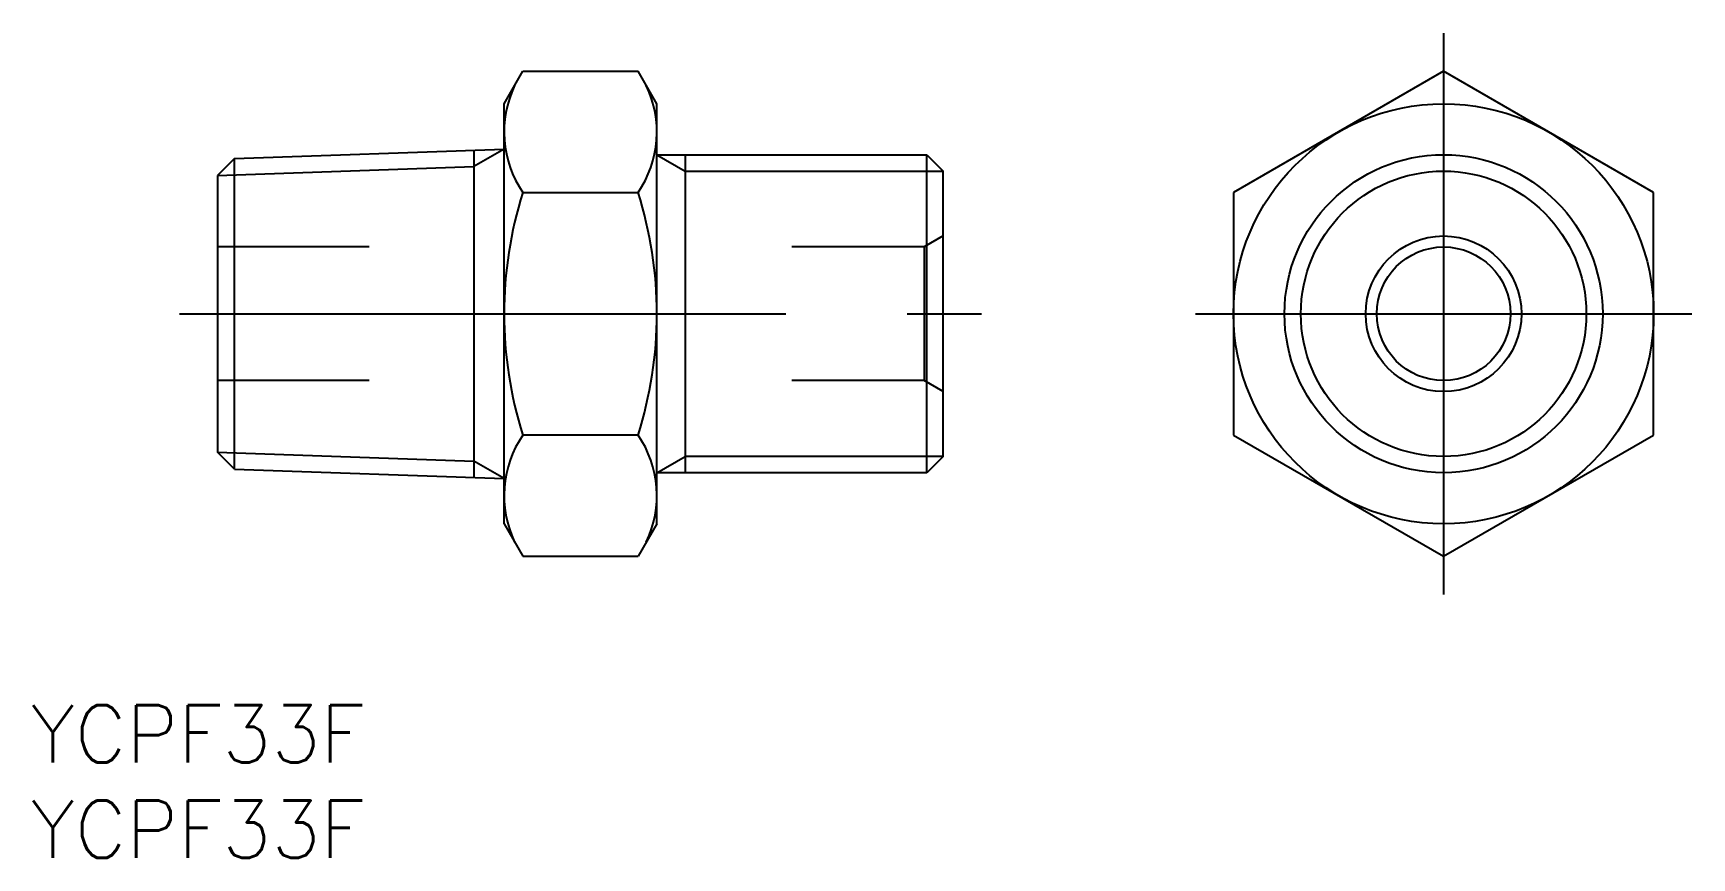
# Model space of a CAD drawing. Extents: x -73.9 to 13, y -28.5 to 14.7.
import ezdxf

# ---------------------------------------------------------------- set-up
doc = ezdxf.new("R2010")
doc.units = 0
doc.linetypes.add('CENTER', pattern=[50.8, 31.75, -6.35, 6.35, -6.35])
doc.linetypes.add('DASHED', pattern=[19.05, 12.7, -6.35])
doc.layers.get('0').update_dxf_attribs({"linetype": 'CONTINUOUS'})
doc.layers.add('CENTER', color=1, linetype='CENTER')
doc.styles.get("Standard").update_dxf_attribs({"font": 'txt.shx', "height": 3, "bigfont": 'bigfont.shx'})

msp = doc.modelspace()

# ---------------------------------------------------------------- linework, layer by layer
at = {"color": 7, "linetype": 'CONTINUOUS'}
for p, q in [((-49.2, 11), (-48.218, 12.702)), ((-48.218, 12.702), (-42.182, 12.702)), ((-41.2, 11), (-42.182, 12.702)), ((0, 12.702), (-11, 6.351)), ((11, 6.351), (0, 12.702)), ((-49.2, -11), (-49.2, 11)), ((-41.2, -11), (-41.2, 11)), ((-63.313, 8.14), (-64.2, 7.253)), ((-63.313, 8.14), (-49.2, 8.633)), ((-63.313, -8.14), (-63.313, 8.14)), ((-50.778, 8.578), (-50.778, -8.578)), ((-41.2, 8.331), (-27.056, 8.331)), ((-39.717, 8.331), (-39.717, -8.331)), ((-27.056, -8.331), (-27.056, 8.331)), ((-27.056, 8.331), (-26.2, 7.475)), ((-64.2, 7.253), (-64.2, -7.253)), ((-26.2, -7.475), (-26.2, 7.475)), ((-48.218, 6.351), (-42.182, 6.351)), ((-11, 6.351), (-11, -6.351)), ((11, -6.351), (11, 6.351)), ((-42.182, -6.351), (-48.218, -6.351)), ((-11, -6.351), (0, -12.702)), ((0, -12.702), (11, -6.351)), ((-63.313, -8.14), (-64.2, -7.253)), ((-26.2, -7.475), (-27.056, -8.331)), ((-63.313, -8.14), (-49.2, -8.633)), ((-27.056, -8.331), (-41.2, -8.331)), ((-49.2, -11), (-48.218, -12.702)), ((-41.2, -11), (-42.182, -12.702)), ((-48.218, -12.702), (-42.182, -12.702))]:
    msp.add_line(p, q, dxfattribs=at)
at = {"color": 3, "linetype": 'CONTINUOUS'}
for p, q in [((-49.2, 8.633), (-50.778, 7.722)), ((-41.2, 8.331), (-39.717, 7.475)), ((-64.2, 7.253), (-50.778, 7.722)), ((-39.717, 7.475), (-26.2, 7.475)), ((-64.2, -7.253), (-50.778, -7.722)), ((-49.2, -8.633), (-50.778, -7.722)), ((-41.2, -8.331), (-39.717, -7.475)), ((-26.2, -7.475), (-39.717, -7.475))]:
    msp.add_line(p, q, dxfattribs=at)
at = {"color": 3, "linetype": 'DASHED'}
for p, q in [((-56.257, 3.5), (-64.2, 3.5)), ((-27.2, 3.5), (-34.128, 3.5)), ((-26.2, 4.077), (-27.2, 3.5)), ((-27.2, 3.5), (-27.2, -3.5)), ((-56.257, -3.5), (-64.2, -3.5)), ((-27.2, -3.5), (-34.128, -3.5)), ((-26.2, -4.077), (-27.2, -3.5))]:
    msp.add_line(p, q, dxfattribs=at)
at = {"color": 7, "linetype": 'CONTINUOUS'}
for radius in [11, 8.331, 4.077, 3.5]:
    msp.add_circle((0, 0), radius, dxfattribs=at)
at = {"color": 3, "linetype": 'CONTINUOUS'}
msp.add_circle((0, 0), 7.475, dxfattribs=at)
at = {"color": 7, "linetype": 'CONTINUOUS'}
for centre, radius, start, end in [((-43.577, 9.526), 5.623, 154.38425, 214.38425), ((-46.823, 9.526), 5.623, 325.61575, 25.61575), ((-28.182, 0), 21.018, 162.41205, 197.58795), ((-62.218, 0), 21.018, 342.41205, 17.58795), ((-43.577, -9.526), 5.623, 145.61575, 205.61575), ((-46.823, -9.526), 5.623, 334.38425, 34.38425)]:
    msp.add_arc(centre, radius, start, end, dxfattribs=at)
at = {"layer": 'CENTER', "color": 1, "linetype": 'CENTER'}
for p, q in [((0, 14.702), (0, -14.702)), ((-66.2, 0), (-24.2, 0)), ((-13, 0), (13, 0))]:
    msp.add_line(p, q, dxfattribs=at)

# ---------------------------------------------------------------- texts
at = {"color": 7, "linetype": 'CONTINUOUS'}
for p in [(-73.99, -23.502), (-73.99, -28.502)]:
    msp.add_text('YCPF33F', height=3, dxfattribs=at).set_placement(p)

doc.saveas('drawing.dxf')
